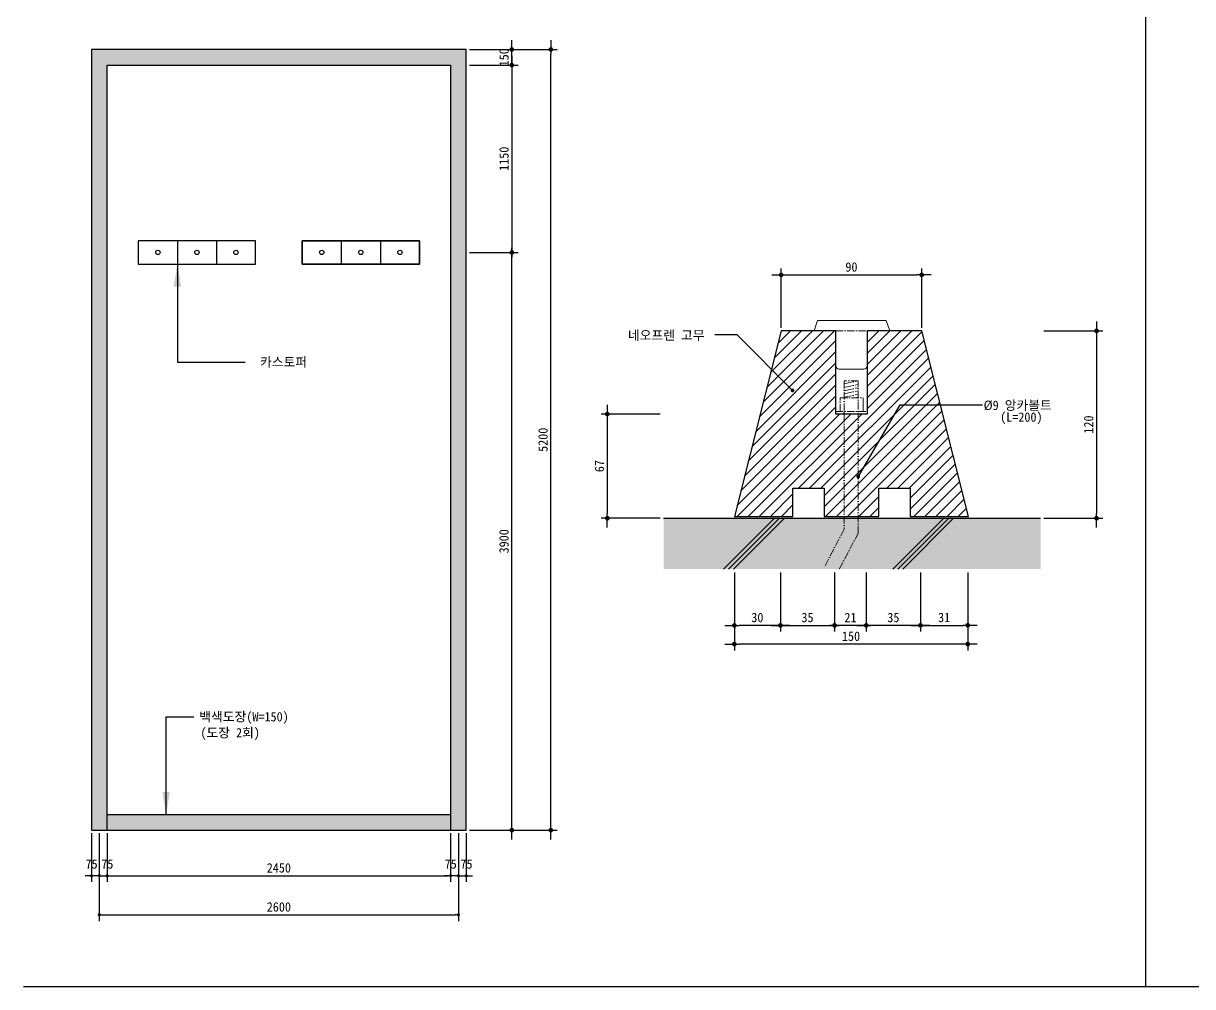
# Model space of a CAD drawing. Header units: millimetres. Extents: x 2191764 to 2208036, y 1085119 to 1090481.
# Drawn here: x 2191764 to 2195508, y 1085119 to 1088203 of the extents above; entities that cross this region are included whole.
import ezdxf
from ezdxf.enums import TextEntityAlignment as Align

# ---------------------------------------------------------------- set-up
doc = ezdxf.new("R2010")
doc.units = ezdxf.units.MM
doc.header["$LTSCALE"] = 10
doc.header["$PDSIZE"] = -10
doc.linetypes.add('ACAD_ISO10W100', pattern=[18, 12, -3, 0, -3])
doc.layers.get('0').update_dxf_attribs({"linetype": 'CONTINUOUS'})
doc.layers.get('Defpoints').update_dxf_attribs({"color": 153, "linetype": 'CONTINUOUS'})
for name, color, linetype, lineweight in [('A-DIMS', 7, 'CONTINUOUS', 25), ('A-ELEV-LIN2', 7, 'CONTINUOUS', 25), ('A-MKXS-LEAD', 7, 'CONTINUOUS', 25), ('A-MKXS-TEXT1', 3, 'CONTINUOUS', 25), ('A-SECT-LIN1', 4, 'CONTINUOUS', 25), ('A-SECT-LIN2', 6, 'CONTINUOUS', 20), ('A-XXXX-OPEN', 1, 'ACAD_ISO10W100', 15), ('A-XXXX-TABL', 7, 'CONTINUOUS', 25)]:
    doc.layers.add(name, color=color, linetype=linetype, lineweight=lineweight)
for name, color, linetype in [('A-XXXX-SOLD', 252, 'CONTINUOUS'), ('AA-CLXM-CONC', 2, 'CONTINUOUS'), ('AA-WAXK-PATT', 8, 'CONTINUOUS'), ('DIM', 7, 'CONTINUOUS')]:
    doc.layers.add(name, color=color, linetype=linetype)
doc.styles.add('HY울릉도L', font='')
doc.styles.add('돋움', font='')
doc.styles.add('돋움체', font='')
doc.styles.get('HY울릉도L').set_extended_font_data('HYwulM')
doc.styles.get('돋움').set_extended_font_data('DotumChe')
doc.styles.get('돋움체').set_extended_font_data('DotumChe')
doc.dimstyles.new('CDIM', dxfattribs={"dimtxt": 3, "dimasz": 1.5, "dimexe": 2, "dimexo": 1, "dimgap": 1, "dimtad": 1, "dimdec": 0, "dimrnd": 0.5, "dimzin": 0, "dimdsep": 32, "dimlunit": 6, "dimtxsty": 'HY울릉도L', "dimblk1": '_CIDOT', "dimblk2": '_CIDOT', "dimsah": 1, "dimcen": 5.5, "dimclrd": 2, "dimclre": 2, "dimclrt": 7, "dimadec": 0, "dimazin": 0, "dimtfac": 1, "dimtdec": 0, "dimtix": 1, "dimtmove": 2, "dimatfit": 1, "dimldrblk": '_CIDOT', "dimfxl": 1, "dimtolj": 1, "dimtzin": 0, "dimlwd": -1, "dimarcsym": 0})
doc.dimstyles.new('NDIM10-1', dxfattribs={"dimscale": 10, "dimtxt": 3, "dimasz": 1, "dimexe": 2, "dimexo": 1, "dimgap": 1, "dimtad": 1, "dimdec": 0, "dimrnd": 0.25, "dimdsep": 32, "dimtxsty": '돋움', "dimblk1": 'DOT', "dimblk2": 'DOT', "dimsah": 1, "dimcen": 5, "dimclrd": 4, "dimclre": 4, "dimclrt": 3, "dimazin": 0, "dimtfac": 1, "dimtdec": 0, "dimtix": 1, "dimtmove": 2, "dimatfit": 3, "dimldrblk": 'DOT', "dimfxl": 1, "dimarcsym": 0})

# ---------------------------------------------------------------- blocks, each defined once
blk = doc.blocks.new('_CIDOT')
at = {"color": 0, "linetype": 'ByBlock'}
blk.add_line((2, 0), (-1, 0), dxfattribs=at)
at = {"color": 0, "linetype": 'ByBlock', "const_width": 0.5}
blk.add_lwpolyline([(-0.25, 0, 1), (0.25, 0, 1)], format="xyb", close=True, dxfattribs=at)
blk = doc.blocks.new('*D112')
at = {"layer": 'A-DIMS', "lineweight": -2, "transparency": 16777216}
for p, q in [((2194190.5, 1087228.6), (2194190.5, 1087417.9)), ((2194640.5, 1087228.6), (2194640.5, 1087417.9))]:
    blk.add_line(p, q, dxfattribs=at)
at = {"layer": 'A-DIMS', "transparency": 16777216}
blk.add_line((2194205.5, 1087397.9), (2194625.5, 1087397.9), dxfattribs=at)
at = {"layer": 'Defpoints', "color": 0, "transparency": 16777216}
for p in [(2194640.5, 1087397.9), (2194190.5, 1087218.6), (2194640.5, 1087218.6)]:
    blk.add_point(p, dxfattribs=at)
at = {"layer": 'A-DIMS', "transparency": 16777216, "xscale": 15, "yscale": 15, "zscale": 15, "rotation": 180}
blk.add_blockref('_CIDOT', (2194190.5, 1087397.9), dxfattribs=at)
at = {"layer": 'A-DIMS', "transparency": 16777216, "xscale": 15, "yscale": 15, "zscale": 15}
blk.add_blockref('_CIDOT', (2194640.5, 1087397.9), dxfattribs=at)
at = {"layer": 'A-DIMS', "color": 3, "transparency": 16777216, "insert": (2194415.5, 1087422.9), "char_height": 30, "attachment_point": 5, "style": '돋움체'}
blk.add_mtext('\\A1;90', dxfattribs=at)
blk = doc.blocks.new('*D113')
at = {"layer": 'A-DIMS', "lineweight": -2, "transparency": 16777216}
for p, q in [((2195031, 1087218.6), (2195220.4, 1087218.6)), ((2195031, 1086618.6), (2195220.4, 1086618.6))]:
    blk.add_line(p, q, dxfattribs=at)
at = {"layer": 'A-DIMS', "transparency": 16777216}
blk.add_line((2195200.4, 1087203.6), (2195200.4, 1086633.6), dxfattribs=at)
at = {"layer": 'Defpoints', "color": 0, "transparency": 16777216}
for p in [(2195021, 1087218.6), (2195021, 1086618.6), (2195200.4, 1086618.6)]:
    blk.add_point(p, dxfattribs=at)
at = {"layer": 'A-DIMS', "transparency": 16777216, "xscale": 15, "yscale": 15, "zscale": 15}
for p, rotation in [((2195200.4, 1087218.6), 90), ((2195200.4, 1086618.6), 270)]:
    blk.add_blockref('_CIDOT', p, dxfattribs=dict(at, rotation=rotation))
at = {"layer": 'A-DIMS', "color": 3, "transparency": 16777216, "insert": (2195175.3, 1086918.6), "char_height": 30, "attachment_point": 5, "rotation": 90, "style": '돋움체'}
blk.add_mtext('\\A1;120', dxfattribs=at)
blk = doc.blocks.new('*D114')
at = {"layer": 'A-DIMS', "lineweight": -2, "transparency": 16777216}
for p, q in [((2193803.1, 1086952.2), (2193613.7, 1086952.2)), ((2193803.1, 1086618.6), (2193613.7, 1086618.6))]:
    blk.add_line(p, q, dxfattribs=at)
at = {"layer": 'A-DIMS', "transparency": 16777216}
blk.add_line((2193633.7, 1086937.2), (2193633.7, 1086633.6), dxfattribs=at)
at = {"layer": 'Defpoints', "color": 0, "transparency": 16777216}
for p in [(2193813.1, 1086952.2), (2193633.7, 1086618.6), (2193813.1, 1086618.6)]:
    blk.add_point(p, dxfattribs=at)
at = {"layer": 'A-DIMS', "transparency": 16777216, "xscale": 15, "yscale": 15, "zscale": 15}
for p, rotation in [((2193633.7, 1086952.2), 90), ((2193633.7, 1086618.6), 270)]:
    blk.add_blockref('_CIDOT', p, dxfattribs=dict(at, rotation=rotation))
at = {"layer": 'A-DIMS', "color": 3, "transparency": 16777216, "insert": (2193608.7, 1086785.4), "char_height": 30, "attachment_point": 5, "rotation": 90, "style": '돋움체'}
blk.add_mtext('\\A1;67', dxfattribs=at)
blk = doc.blocks.new('*D115')
at = {"layer": 'A-DIMS', "lineweight": -2, "transparency": 16777216}
for p, q in [((2194040.5, 1086444.8), (2194040.5, 1086255.5)), ((2194188, 1086444.8), (2194188, 1086255.5))]:
    blk.add_line(p, q, dxfattribs=at)
at = {"layer": 'A-DIMS', "transparency": 16777216}
blk.add_line((2194173, 1086275.5), (2194055.5, 1086275.5), dxfattribs=at)
at = {"layer": 'Defpoints', "color": 0, "transparency": 16777216}
for p in [(2194040.5, 1086454.8), (2194188, 1086454.8), (2194040.5, 1086275.5)]:
    blk.add_point(p, dxfattribs=at)
at = {"layer": 'A-DIMS', "transparency": 16777216, "xscale": 15, "yscale": 15, "zscale": 15, "rotation": 180}
blk.add_blockref('_CIDOT', (2194040.5, 1086275.5), dxfattribs=at)
at = {"layer": 'A-DIMS', "transparency": 16777216, "xscale": 15, "yscale": 15, "zscale": 15}
blk.add_blockref('_CIDOT', (2194188, 1086275.5), dxfattribs=at)
at = {"layer": 'A-DIMS', "color": 3, "transparency": 16777216, "insert": (2194114.2, 1086300.5), "char_height": 30, "attachment_point": 5, "style": '돋움체'}
blk.add_mtext('\\A1;30', dxfattribs=at)
blk = doc.blocks.new('*D116')
at = {"layer": 'A-DIMS', "lineweight": -2, "transparency": 16777216}
for p, q in [((2194188, 1086444.8), (2194188, 1086255.5)), ((2194361.5, 1086444.8), (2194361.5, 1086255.5))]:
    blk.add_line(p, q, dxfattribs=at)
at = {"layer": 'A-DIMS', "transparency": 16777216}
blk.add_line((2194203, 1086275.5), (2194346.5, 1086275.5), dxfattribs=at)
at = {"layer": 'Defpoints', "color": 0, "transparency": 16777216}
for p in [(2194188, 1086454.8), (2194361.5, 1086454.8), (2194361.5, 1086275.5)]:
    blk.add_point(p, dxfattribs=at)
at = {"layer": 'A-DIMS', "transparency": 16777216, "xscale": 15, "yscale": 15, "zscale": 15, "rotation": 180}
blk.add_blockref('_CIDOT', (2194188, 1086275.5), dxfattribs=at)
at = {"layer": 'A-DIMS', "transparency": 16777216, "xscale": 15, "yscale": 15, "zscale": 15}
blk.add_blockref('_CIDOT', (2194361.5, 1086275.5), dxfattribs=at)
at = {"layer": 'A-DIMS', "color": 3, "transparency": 16777216, "insert": (2194274.7, 1086300.5), "char_height": 30, "attachment_point": 5, "style": '돋움체'}
blk.add_mtext('\\A1;35', dxfattribs=at)
blk = doc.blocks.new('*D117')
at = {"layer": 'A-DIMS', "lineweight": -2, "transparency": 16777216}
for p, q in [((2194361.5, 1086444.8), (2194361.5, 1086255.5)), ((2194463, 1086444.8), (2194463, 1086255.5))]:
    blk.add_line(p, q, dxfattribs=at)
at = {"layer": 'A-DIMS', "transparency": 16777216}
blk.add_line((2194448, 1086275.5), (2194376.5, 1086275.5), dxfattribs=at)
at = {"layer": 'Defpoints', "color": 0, "transparency": 16777216}
for p in [(2194361.5, 1086454.8), (2194463, 1086454.8), (2194361.5, 1086275.5)]:
    blk.add_point(p, dxfattribs=at)
at = {"layer": 'A-DIMS', "transparency": 16777216, "xscale": 15, "yscale": 15, "zscale": 15, "rotation": 180}
blk.add_blockref('_CIDOT', (2194361.5, 1086275.5), dxfattribs=at)
at = {"layer": 'A-DIMS', "transparency": 16777216, "xscale": 15, "yscale": 15, "zscale": 15}
blk.add_blockref('_CIDOT', (2194463, 1086275.5), dxfattribs=at)
at = {"layer": 'A-DIMS', "color": 3, "transparency": 16777216, "insert": (2194412.2, 1086300.5), "char_height": 30, "attachment_point": 5, "style": '돋움체'}
blk.add_mtext('\\A1;21', dxfattribs=at)
blk = doc.blocks.new('*D118')
at = {"layer": 'A-DIMS', "lineweight": -2, "transparency": 16777216}
for p, q in [((2194636.5, 1086444.8), (2194636.5, 1086255.5)), ((2194788, 1086444.8), (2194788, 1086255.5))]:
    blk.add_line(p, q, dxfattribs=at)
at = {"layer": 'A-DIMS', "transparency": 16777216}
blk.add_line((2194651.5, 1086275.5), (2194773, 1086275.5), dxfattribs=at)
at = {"layer": 'Defpoints', "color": 0, "transparency": 16777216}
for p in [(2194636.5, 1086454.8), (2194788, 1086454.8), (2194788, 1086275.5)]:
    blk.add_point(p, dxfattribs=at)
at = {"layer": 'A-DIMS', "transparency": 16777216, "xscale": 15, "yscale": 15, "zscale": 15, "rotation": 180}
blk.add_blockref('_CIDOT', (2194636.5, 1086275.5), dxfattribs=at)
at = {"layer": 'A-DIMS', "transparency": 16777216, "xscale": 15, "yscale": 15, "zscale": 15}
blk.add_blockref('_CIDOT', (2194788, 1086275.5), dxfattribs=at)
at = {"layer": 'A-DIMS', "color": 3, "transparency": 16777216, "insert": (2194712.2, 1086300.5), "char_height": 30, "attachment_point": 5, "style": '돋움체'}
blk.add_mtext('\\A1;31', dxfattribs=at)
blk = doc.blocks.new('*D119')
at = {"layer": 'A-DIMS', "lineweight": -2, "transparency": 16777216}
for p, q in [((2194463, 1086444.8), (2194463, 1086255.5)), ((2194636.5, 1086444.8), (2194636.5, 1086255.5))]:
    blk.add_line(p, q, dxfattribs=at)
at = {"layer": 'A-DIMS', "transparency": 16777216}
blk.add_line((2194621.5, 1086275.5), (2194478, 1086275.5), dxfattribs=at)
at = {"layer": 'Defpoints', "color": 0, "transparency": 16777216}
for p in [(2194463, 1086454.8), (2194636.5, 1086454.8), (2194463, 1086275.5)]:
    blk.add_point(p, dxfattribs=at)
at = {"layer": 'A-DIMS', "transparency": 16777216, "xscale": 15, "yscale": 15, "zscale": 15, "rotation": 180}
blk.add_blockref('_CIDOT', (2194463, 1086275.5), dxfattribs=at)
at = {"layer": 'A-DIMS', "transparency": 16777216, "xscale": 15, "yscale": 15, "zscale": 15}
blk.add_blockref('_CIDOT', (2194636.5, 1086275.5), dxfattribs=at)
at = {"layer": 'A-DIMS', "color": 3, "transparency": 16777216, "insert": (2194549.7, 1086300.5), "char_height": 30, "attachment_point": 5, "style": '돋움체'}
blk.add_mtext('\\A1;35', dxfattribs=at)
blk = doc.blocks.new('*D120')
at = {"layer": 'A-DIMS', "lineweight": -2, "transparency": 16777216}
for p, q in [((2194040.5, 1086444.8), (2194040.5, 1086195.5)), ((2194788, 1086444.8), (2194788, 1086195.5))]:
    blk.add_line(p, q, dxfattribs=at)
at = {"layer": 'A-DIMS', "transparency": 16777216}
blk.add_line((2194773, 1086215.5), (2194055.5, 1086215.5), dxfattribs=at)
at = {"layer": 'Defpoints', "color": 0, "transparency": 16777216}
for p in [(2194040.5, 1086454.8), (2194788, 1086454.8), (2194040.5, 1086215.5)]:
    blk.add_point(p, dxfattribs=at)
at = {"layer": 'A-DIMS', "transparency": 16777216, "xscale": 15, "yscale": 15, "zscale": 15, "rotation": 180}
blk.add_blockref('_CIDOT', (2194040.5, 1086215.5), dxfattribs=at)
at = {"layer": 'A-DIMS', "transparency": 16777216, "xscale": 15, "yscale": 15, "zscale": 15}
blk.add_blockref('_CIDOT', (2194788, 1086215.5), dxfattribs=at)
at = {"layer": 'A-DIMS', "color": 3, "transparency": 16777216, "insert": (2194414.2, 1086240.5), "char_height": 30, "attachment_point": 5, "style": '돋움체'}
blk.add_mtext('\\A1;150', dxfattribs=at)
blk = doc.blocks.new('_Dot')
at = {"color": 0, "linetype": 'ByBlock', "lineweight": -2}
blk.add_line((-0.5, 0), (-1, 0), dxfattribs=at)
at = {"color": 0, "linetype": 'ByBlock', "lineweight": -2, "const_width": 0.5}
blk.add_lwpolyline([(-0.25, 0, 1), (0.25, 0, 1)], format="xyb", close=True, dxfattribs=at)
blk = doc.blocks.new('*D131')
at = {"layer": 'Defpoints', "color": 0, "transparency": 16777216}
for p in [(2192006.9, 1085619.7), (2193156.9, 1085619.7), (2193156.9, 1085348.7)]:
    blk.add_point(p, dxfattribs=at)
at = {"layer": 'DIM', "color": 0, "lineweight": -2, "transparency": 16777216}
for p, q in [((2192006.9, 1085609.7), (2192006.9, 1085328.7)), ((2193156.9, 1085609.7), (2193156.9, 1085328.7)), ((2192016.9, 1085348.7), (2193146.9, 1085348.7))]:
    blk.add_line(p, q, dxfattribs=at)
at = {"layer": 'DIM', "color": 0, "lineweight": -2, "transparency": 16777216, "xscale": 10, "yscale": 10, "zscale": 10, "rotation": 180}
blk.add_blockref('_Dot', (2192006.9, 1085348.7), dxfattribs=at)
at = {"layer": 'DIM', "color": 0, "lineweight": -2, "transparency": 16777216, "xscale": 10, "yscale": 10, "zscale": 10}
blk.add_blockref('_Dot', (2193156.9, 1085348.7), dxfattribs=at)
at = {"layer": 'DIM', "color": 3, "transparency": 16777216, "insert": (2192581.9, 1085373.7), "char_height": 30, "attachment_point": 5, "style": '돋움'}
blk.add_mtext('2600', dxfattribs=at)
blk = doc.blocks.new('*D121')
at = {"layer": 'Defpoints', "color": 0, "transparency": 16777216}
for p in [(2193131.9, 1085619.7), (2193156.9, 1085619.7), (2193131.9, 1085473.7)]:
    blk.add_point(p, dxfattribs=at)
at = {"layer": 'DIM', "color": 0, "lineweight": -2, "transparency": 16777216}
for p, q in [((2193131.9, 1085609.7), (2193131.9, 1085453.7)), ((2193156.9, 1085609.7), (2193156.9, 1085453.7)), ((2193121.9, 1085473.7), (2193111.9, 1085473.7)), ((2193156.9, 1085473.7), (2193131.9, 1085473.7)), ((2193166.9, 1085473.7), (2193176.9, 1085473.7))]:
    blk.add_line(p, q, dxfattribs=at)
at = {"layer": 'DIM', "color": 0, "lineweight": -2, "transparency": 16777216, "xscale": 10, "yscale": 10, "zscale": 10}
blk.add_blockref('_Dot', (2193131.9, 1085473.7), dxfattribs=at)
at = {"layer": 'DIM', "color": 0, "lineweight": -2, "transparency": 16777216, "xscale": 10, "yscale": 10, "zscale": 10, "rotation": 180}
blk.add_blockref('_Dot', (2193156.9, 1085473.7), dxfattribs=at)
at = {"layer": 'DIM', "color": 3, "transparency": 16777216, "insert": (2193132.3, 1085511.2), "char_height": 30, "attachment_point": 5, "style": '돋움'}
blk.add_mtext('75', dxfattribs=at)
blk = doc.blocks.new('*D122')
at = {"layer": 'Defpoints', "color": 0, "transparency": 16777216}
for p in [(2193156.9, 1085619.7), (2193181.9, 1085619.7), (2193181.9, 1085473.7)]:
    blk.add_point(p, dxfattribs=at)
at = {"layer": 'DIM', "color": 0, "lineweight": -2, "transparency": 16777216}
for p, q in [((2193156.9, 1085609.7), (2193156.9, 1085453.7)), ((2193181.9, 1085609.7), (2193181.9, 1085453.7)), ((2193146.9, 1085473.7), (2193136.9, 1085473.7)), ((2193156.9, 1085473.7), (2193181.9, 1085473.7)), ((2193191.9, 1085473.7), (2193201.9, 1085473.7))]:
    blk.add_line(p, q, dxfattribs=at)
at = {"layer": 'DIM', "color": 0, "lineweight": -2, "transparency": 16777216, "xscale": 10, "yscale": 10, "zscale": 10}
blk.add_blockref('_Dot', (2193156.9, 1085473.7), dxfattribs=at)
at = {"layer": 'DIM', "color": 0, "lineweight": -2, "transparency": 16777216, "xscale": 10, "yscale": 10, "zscale": 10, "rotation": 180}
blk.add_blockref('_Dot', (2193181.9, 1085473.7), dxfattribs=at)
at = {"layer": 'DIM', "color": 3, "transparency": 16777216, "insert": (2193182.6, 1085511.2), "char_height": 30, "attachment_point": 5, "style": '돋움'}
blk.add_mtext('75', dxfattribs=at)
blk = doc.blocks.new('*D123')
at = {"layer": 'Defpoints', "color": 0, "transparency": 16777216}
for p in [(2192031.9, 1085619.7), (2193131.9, 1085619.7), (2193131.9, 1085473.7)]:
    blk.add_point(p, dxfattribs=at)
at = {"layer": 'DIM', "color": 0, "lineweight": -2, "transparency": 16777216}
for p, q in [((2192031.9, 1085609.7), (2192031.9, 1085453.7)), ((2193131.9, 1085609.7), (2193131.9, 1085453.7)), ((2192041.9, 1085473.7), (2193121.9, 1085473.7))]:
    blk.add_line(p, q, dxfattribs=at)
at = {"layer": 'DIM', "color": 0, "lineweight": -2, "transparency": 16777216, "xscale": 10, "yscale": 10, "zscale": 10, "rotation": 180}
blk.add_blockref('_Dot', (2192031.9, 1085473.7), dxfattribs=at)
at = {"layer": 'DIM', "color": 0, "lineweight": -2, "transparency": 16777216, "xscale": 10, "yscale": 10, "zscale": 10}
blk.add_blockref('_Dot', (2193131.9, 1085473.7), dxfattribs=at)
at = {"layer": 'DIM', "color": 3, "transparency": 16777216, "insert": (2192581.9, 1085498.7), "char_height": 30, "attachment_point": 5, "style": '돋움'}
blk.add_mtext('2450', dxfattribs=at)
blk = doc.blocks.new('*D124')
at = {"layer": 'A-DIMS', "lineweight": -2, "transparency": 16777216}
for p, q in [((2193191.9, 1088119.7), (2193347.9, 1088119.7)), ((2193191.9, 1088069.7), (2193347.9, 1088069.7))]:
    blk.add_line(p, q, dxfattribs=at)
at = {"layer": 'A-DIMS', "transparency": 16777216}
for p, q in [((2193327.9, 1088134.7), (2193327.9, 1088149.7)), ((2193327.9, 1088069.7), (2193327.9, 1088119.7)), ((2193327.9, 1088054.7), (2193327.9, 1088039.7))]:
    blk.add_line(p, q, dxfattribs=at)
at = {"layer": 'Defpoints', "color": 0, "transparency": 16777216}
for p in [(2193181.9, 1088119.7), (2193327.9, 1088119.7), (2193181.9, 1088069.7)]:
    blk.add_point(p, dxfattribs=at)
at = {"layer": 'A-DIMS', "transparency": 16777216, "xscale": 15, "yscale": 15, "zscale": 15}
for p, rotation in [((2193327.9, 1088119.7), 270), ((2193327.9, 1088069.7), 90)]:
    blk.add_blockref('_CIDOT', p, dxfattribs=dict(at, rotation=rotation))
at = {"layer": 'A-DIMS', "color": 3, "transparency": 16777216, "insert": (2193302.9, 1088094.7), "char_height": 30, "attachment_point": 5, "rotation": 90, "style": '돋움체'}
blk.add_mtext('\\A1;150', dxfattribs=at)
blk = doc.blocks.new('*D125')
at = {"layer": 'A-DIMS', "lineweight": -2, "transparency": 16777216}
for p, q in [((2193191.9, 1088069.7), (2193347.9, 1088069.7)), ((2193191.9, 1087469.7), (2193347.9, 1087469.7))]:
    blk.add_line(p, q, dxfattribs=at)
at = {"layer": 'A-DIMS', "transparency": 16777216}
blk.add_line((2193327.9, 1088054.7), (2193327.9, 1087484.7), dxfattribs=at)
at = {"layer": 'Defpoints', "color": 0, "transparency": 16777216}
for p in [(2193181.9, 1088069.7), (2193181.9, 1087469.7), (2193327.9, 1087469.7)]:
    blk.add_point(p, dxfattribs=at)
at = {"layer": 'A-DIMS', "transparency": 16777216, "xscale": 15, "yscale": 15, "zscale": 15}
for p, rotation in [((2193327.9, 1088069.7), 90), ((2193327.9, 1087469.7), 270)]:
    blk.add_blockref('_CIDOT', p, dxfattribs=dict(at, rotation=rotation))
at = {"layer": 'A-DIMS', "color": 3, "transparency": 16777216, "insert": (2193302.9, 1087769.7), "char_height": 30, "attachment_point": 5, "rotation": 90, "style": '돋움체'}
blk.add_mtext('\\A1;1150', dxfattribs=at)
blk = doc.blocks.new('*D126')
at = {"layer": 'A-DIMS', "lineweight": -2, "transparency": 16777216}
for p, q in [((2193191.9, 1087469.7), (2193347.9, 1087469.7)), ((2193191.9, 1085619.7), (2193347.9, 1085619.7))]:
    blk.add_line(p, q, dxfattribs=at)
at = {"layer": 'A-DIMS', "transparency": 16777216}
blk.add_line((2193327.9, 1085634.7), (2193327.9, 1087454.7), dxfattribs=at)
at = {"layer": 'Defpoints', "color": 0, "transparency": 16777216}
for p in [(2193181.9, 1087469.7), (2193327.9, 1087469.7), (2193181.9, 1085619.7)]:
    blk.add_point(p, dxfattribs=at)
at = {"layer": 'A-DIMS', "transparency": 16777216, "xscale": 15, "yscale": 15, "zscale": 15}
for p, rotation in [((2193327.9, 1087469.7), 90), ((2193327.9, 1085619.7), 270)]:
    blk.add_blockref('_CIDOT', p, dxfattribs=dict(at, rotation=rotation))
at = {"layer": 'A-DIMS', "color": 3, "transparency": 16777216, "insert": (2193302.9, 1086544.7), "char_height": 30, "attachment_point": 5, "rotation": 90, "style": '돋움체'}
blk.add_mtext('\\A1;3900', dxfattribs=at)
blk = doc.blocks.new('*D127')
at = {"layer": 'A-DIMS', "lineweight": -2, "transparency": 16777216}
for p, q in [((2193191.9, 1088119.7), (2193472.9, 1088119.7)), ((2193191.9, 1085619.7), (2193472.9, 1085619.7))]:
    blk.add_line(p, q, dxfattribs=at)
at = {"layer": 'A-DIMS', "transparency": 16777216}
blk.add_line((2193452.9, 1085634.7), (2193452.9, 1088104.7), dxfattribs=at)
at = {"layer": 'Defpoints', "color": 0, "transparency": 16777216}
for p in [(2193181.9, 1088119.7), (2193452.9, 1088119.7), (2193181.9, 1085619.7)]:
    blk.add_point(p, dxfattribs=at)
at = {"layer": 'A-DIMS', "transparency": 16777216, "xscale": 15, "yscale": 15, "zscale": 15}
for p, rotation in [((2193452.9, 1088119.7), 90), ((2193452.9, 1085619.7), 270)]:
    blk.add_blockref('_CIDOT', p, dxfattribs=dict(at, rotation=rotation))
at = {"layer": 'A-DIMS', "color": 3, "transparency": 16777216, "insert": (2193427.9, 1086869.7), "char_height": 30, "attachment_point": 5, "rotation": 90, "style": '돋움체'}
blk.add_mtext('\\A1;5200', dxfattribs=at)
blk = doc.blocks.new('Arrow-V')
at = {"color": 0}
blk.add_solid([(-3, 0.5), (0, 0), (-3, -0.5)], dxfattribs=at)
blk = doc.blocks.new('*D132')
at = {"layer": 'Defpoints', "color": 0, "transparency": 16777216}
for p in [(2191981.9, 1085619.7), (2192006.9, 1085619.7), (2191981.9, 1085473.7)]:
    blk.add_point(p, dxfattribs=at)
at = {"layer": 'DIM', "color": 0, "lineweight": -2, "transparency": 16777216}
for p, q in [((2191981.9, 1085609.7), (2191981.9, 1085453.7)), ((2192006.9, 1085609.7), (2192006.9, 1085453.7)), ((2191971.9, 1085473.7), (2191961.9, 1085473.7)), ((2192006.9, 1085473.7), (2191981.9, 1085473.7)), ((2192016.9, 1085473.7), (2192026.9, 1085473.7))]:
    blk.add_line(p, q, dxfattribs=at)
at = {"layer": 'DIM', "color": 0, "lineweight": -2, "transparency": 16777216, "xscale": 10, "yscale": 10, "zscale": 10}
blk.add_blockref('_Dot', (2191981.9, 1085473.7), dxfattribs=at)
at = {"layer": 'DIM', "color": 0, "lineweight": -2, "transparency": 16777216, "xscale": 10, "yscale": 10, "zscale": 10, "rotation": 180}
blk.add_blockref('_Dot', (2192006.9, 1085473.7), dxfattribs=at)
at = {"layer": 'DIM', "color": 3, "transparency": 16777216, "insert": (2191982.3, 1085511.2), "char_height": 30, "attachment_point": 5, "style": '돋움'}
blk.add_mtext('75', dxfattribs=at)
blk = doc.blocks.new('*D133')
at = {"layer": 'Defpoints', "color": 0, "transparency": 16777216}
for p in [(2192006.9, 1085619.7), (2192031.9, 1085619.7), (2192031.9, 1085473.7)]:
    blk.add_point(p, dxfattribs=at)
at = {"layer": 'DIM', "color": 0, "lineweight": -2, "transparency": 16777216}
for p, q in [((2192006.9, 1085609.7), (2192006.9, 1085453.7)), ((2192031.9, 1085609.7), (2192031.9, 1085453.7)), ((2191996.9, 1085473.7), (2191986.9, 1085473.7)), ((2192006.9, 1085473.7), (2192031.9, 1085473.7)), ((2192041.9, 1085473.7), (2192051.9, 1085473.7))]:
    blk.add_line(p, q, dxfattribs=at)
at = {"layer": 'DIM', "color": 0, "lineweight": -2, "transparency": 16777216, "xscale": 10, "yscale": 10, "zscale": 10}
blk.add_blockref('_Dot', (2192006.9, 1085473.7), dxfattribs=at)
at = {"layer": 'DIM', "color": 0, "lineweight": -2, "transparency": 16777216, "xscale": 10, "yscale": 10, "zscale": 10, "rotation": 180}
blk.add_blockref('_Dot', (2192031.9, 1085473.7), dxfattribs=at)
at = {"layer": 'DIM', "color": 3, "transparency": 16777216, "insert": (2192032.6, 1085511.2), "char_height": 30, "attachment_point": 5, "style": '돋움'}
blk.add_mtext('75', dxfattribs=at)

msp = doc.modelspace()

# ---------------------------------------------------------------- hatches: boundary and pattern name
at = {"layer": 'A-XXXX-SOLD'}
h = msp.add_hatch(color=256, dxfattribs=at)
h.paths.add_polyline_path([(2193181.91, 1088119.66), (2191981.91, 1088119.66), (2191981.91, 1085619.66), (2192031.91, 1085619.66), (2192031.91, 1088069.66), (2193131.91, 1088069.66), (2193131.91, 1085619.66), (2193181.91, 1085619.66)])
h.paths.add_polyline_path([(2193131.91, 1085619.66), (2193131.91, 1085669.66), (2192031.91, 1085669.66), (2192031.91, 1085619.66)], flags=17)
msp.add_hatch(color=256, dxfattribs=at).paths.add_polyline_path([(2195021.01, 1086618.57), (2193813.9, 1086618.57), (2193813.9, 1086455.63), (2195021.01, 1086455.63)])
at = {"layer": 'AA-WAXK-PATT'}
h = msp.add_hatch(dxfattribs=at)
h.set_pattern_fill('ANSI31', color=256, scale=200, style=0)
h.set_pattern_definition([(45, (2104641.425, 1102327.34), (-17.6776695, 17.6776695), [])])
h.paths.add_polyline_path([(2194502.97, 1086624.19), (2194502.97, 1086714.68), (2194602.97, 1086714.68), (2194602.97, 1086624.19), (2194790.47, 1086624.19), (2194640.47, 1087218.57), (2194465.47, 1087218.57), (2194465.47, 1086952.21), (2194365.47, 1086952.21), (2194365.47, 1087218.57), (2194190.47, 1087218.57), (2194040.47, 1086624.19), (2194227.97, 1086624.19), (2194227.97, 1086714.68), (2194327.97, 1086714.68), (2194327.97, 1086624.19)])

# ---------------------------------------------------------------- linework, layer by layer
at = {"layer": 'A-ELEV-LIN2', "color": 9}
for p, q in [((2192256.91, 1087507.16), (2192256.91, 1087432.16)), ((2192381.91, 1087507.16), (2192381.91, 1087432.16)), ((2192781.91, 1087507.16), (2192781.91, 1087432.16)), ((2192906.91, 1087507.16), (2192906.91, 1087432.16))]:
    msp.add_line(p, q, dxfattribs=at)
at = {"layer": 'A-ELEV-LIN2'}
for points in [[(2191981.91, 1085619.66), (2192031.91, 1085619.66), (2192031.91, 1088069.66), (2193131.91, 1088069.66), (2193131.91, 1085619.66), (2193181.91, 1085619.66), (2193181.91, 1088119.66), (2191981.91, 1088119.66), (2191981.91, 1085619.66)], [(2192031.91, 1085669.66), (2193131.91, 1085669.66)], [(2192031.91, 1085619.66), (2193131.91, 1085619.66)]]:
    msp.add_lwpolyline(points, dxfattribs=at)
at = {"layer": 'A-ELEV-LIN2', "color": 9}
for points in [[(2192506.91, 1087507.16), (2192131.91, 1087507.16), (2192131.91, 1087432.16), (2192506.91, 1087432.16)], [(2193031.91, 1087507.16), (2192656.91, 1087507.16), (2192656.91, 1087432.16), (2193031.91, 1087432.16)], [(2192656.91, 1087507.16), (2193031.91, 1087507.16), (2193031.91, 1087432.16), (2192656.91, 1087432.16)]]:
    msp.add_lwpolyline(points, close=True, dxfattribs=at)
for centre in [(2192194.41, 1087469.66), (2192319.41, 1087469.66), (2192444.41, 1087469.66), (2192719.41, 1087469.66), (2192844.41, 1087469.66), (2192969.41, 1087469.66)]:
    msp.add_circle(centre, 6.9, dxfattribs=at)
at = {"layer": 'A-MKXS-LEAD'}
for p, q in [((2194049.34, 1087205.46), (2193977.54, 1087205.46)), ((2194049.34, 1087205.46), (2194226.92, 1087027.88)), ((2194569.89, 1086982.23), (2194437.12, 1086752.27)), ((2194569.89, 1086982.23), (2194835.06, 1086982.23))]:
    msp.add_line(p, q, dxfattribs=at)
for points in [[(2192256.91, 1087432.16), (2192256.91, 1087256.51)], [(2192256.91, 1087432.16), (2192256.91, 1087118.85), (2192473.72, 1087118.85)], [(2192220.84, 1085669.66), (2192220.84, 1085982.97), (2192309.85, 1085982.97)]]:
    msp.add_lwpolyline(points, dxfattribs=at)
at = {"layer": 'A-MKXS-LEAD', "const_width": 6}
for points in [[(2194223.92, 1087027.88, 1), (2194229.92, 1087027.88, 1)], [(2194434.12, 1086752.27, 1), (2194440.12, 1086752.27, 1)]]:
    msp.add_lwpolyline(points, format="xyb", close=True, dxfattribs=at)
at = {"layer": 'A-SECT-LIN1'}
msp.add_lwpolyline([(2194502.97, 1086624.19), (2194502.97, 1086714.68), (2194602.97, 1086714.68), (2194602.97, 1086624.19), (2194790.47, 1086624.19), (2194640.47, 1087218.57), (2194465.47, 1087218.57), (2194465.47, 1086952.21), (2194365.47, 1086952.21), (2194365.47, 1087218.57), (2194190.47, 1087218.57), (2194040.47, 1086624.19), (2194227.97, 1086624.19), (2194227.97, 1086714.68), (2194327.97, 1086714.68), (2194327.97, 1086624.19)], close=True, dxfattribs=at)
at = {"layer": 'A-SECT-LIN2'}
for p, q in [((2194307.09, 1087252.07), (2194296.21, 1087218.57)), ((2194527.02, 1087252.07), (2194307.09, 1087252.07)), ((2194527.02, 1087252.07), (2194537.9, 1087218.57)), ((2194375.47, 1087096.27), (2194455.47, 1087096.27))]:
    msp.add_line(p, q, dxfattribs=at)
for centre, start, end in [((2194375.47, 1087106.27), 180, 270), ((2194455.47, 1087106.27), 270, 0)]:
    msp.add_arc(centre, 10, start, end, dxfattribs=at)
at = {"layer": 'A-XXXX-OPEN', "ltscale": 0.2}
for p, q in [((2194365.47, 1087218.57), (2194465.47, 1087218.57)), ((2194392.12, 1087048.89), (2194437.12, 1087058.46)), ((2194437.12, 1087058.46), (2194392.12, 1087058.46)), ((2194392.12, 1087058.46), (2194392.12, 1086583.41)), ((2194392.12, 1087037.49), (2194437.12, 1087047.05)), ((2194392.12, 1087027.06), (2194437.12, 1087036.62)), ((2194437.12, 1086569.84), (2194437.12, 1087058.46)), ((2194379.45, 1086960.02), (2194379.45, 1087004.01)), ((2194379.45, 1087004.01), (2194453.38, 1087004.01)), ((2194392.12, 1087016.81), (2194437.12, 1087026.38)), ((2194392.12, 1087005.8), (2194437.12, 1087015.36)), ((2194428.28, 1087004.01), (2194437.12, 1087005.89)), ((2194365.47, 1086960.02), (2194465.47, 1086960.02)), ((2194392.12, 1086583.41), (2194325.88, 1086455.63)), ((2194376.24, 1086455.63), (2194437.12, 1086569.84))]:
    msp.add_line(p, q, dxfattribs=at)
at = {"layer": 'A-XXXX-OPEN'}
msp.add_line((2194453.38, 1087004.01), (2194453.38, 1086960.02), dxfattribs=at)
at = {"layer": 'A-XXXX-TABL'}
for p, q in [((2195357.58, 1090480.61), (2195357.58, 1085118.61)), ((2191763.83, 1085118.61), (2198951.33, 1085118.61))]:
    msp.add_line(p, q, dxfattribs=at)
at = {"layer": 'AA-CLXM-CONC'}
msp.add_line((2193813.9, 1086618.57), (2195021.01, 1086618.57), dxfattribs=at)
at = {"layer": 'AA-WAXK-PATT'}
for p, q in [((2194006.17, 1086455.63), (2194169.11, 1086618.57)), ((2194022.11, 1086455.63), (2194185.05, 1086618.57)), ((2194037.82, 1086455.63), (2194200.76, 1086618.57)), ((2194548.1, 1086455.63), (2194711.04, 1086618.57)), ((2194564.04, 1086455.63), (2194726.98, 1086618.57)), ((2194579.75, 1086455.63), (2194742.69, 1086618.57))]:
    msp.add_line(p, q, dxfattribs=at)

# ---------------------------------------------------------------- block references
at = {"layer": 'A-MKXS-LEAD'}
for p, xscale, yscale, zscale, rotation in [((2192256.91, 1087432.16), 23.99999999994181, 23.99999999994181, 23.99999999994181, 90.0000022108624), ((2192220.84, 1085669.66), -23.99999999994181, 23.99999999994179, 24, 89.99999778913762)]:
    msp.add_blockref('Arrow-V', p, dxfattribs=dict(at, xscale=xscale, yscale=yscale, zscale=zscale, rotation=rotation))

# ---------------------------------------------------------------- texts
at = {"layer": 'A-MKXS-TEXT1', "style": '돋움체'}
for s, p in [('네오프렌 고무', (2193699.8, 1087189.72)), ('Ø9 앙카볼트', (2194838.78, 1086965.32)), ('(L=200)', (2194891.75, 1086927.67))]:
    msp.add_text(s, height=30, dxfattribs=at).set_placement(p)
for s, p in [('카스토퍼', (2192521.72, 1087118.85)), ('백색도장(W=150)', (2192327.18, 1085982.97)), ('(도장 2회)', (2192330.79, 1085931.71))]:
    msp.add_text(s, height=30, dxfattribs=at).set_placement(p, align=Align.MIDDLE_LEFT)

# ---------------------------------------------------------------- dimensions: what is measured, and where the dimension line sits
at = {"layer": 'A-DIMS'}
for base, p1, p2, angle, text, picture, middle in [((2193327.9, 1088119.66), (2193181.91, 1088069.66), (2193181.91, 1088119.66), 90, '150', '*D124', (2193302.88, 1088094.66)), ((2193452.9, 1088119.66), (2193181.91, 1085619.66), (2193181.91, 1088119.66), 90, '5200', '*D127', (2193427.88, 1086869.66)), ((2193327.9, 1087469.66), (2193181.91, 1088069.66), (2193181.91, 1087469.66), 270, '1150', '*D125', (2193302.88, 1087769.66)), ((2193327.9, 1087469.66), (2193181.91, 1085619.66), (2193181.91, 1087469.66), 90, '3900', '*D126', (2193302.88, 1086544.66))]:
    dim = msp.add_linear_dim(base=base, p1=p1, p2=p2, angle=angle, text=text, dimstyle='CDIM', override={"dimscale": 10, "dimtxsty": '돋움체', "dimclrd": 256, "dimclre": 256, "dimclrt": 3}, dxfattribs=at)
    dim.commit()
    dim.dimension.update_dxf_attribs({"geometry": picture, "text_midpoint": middle})
for base, p1, p2, picture, middle in [((2194640.47, 1087397.92), (2194190.47, 1087218.57), (2194640.47, 1087218.57), '*D112', (2194415.47, 1087422.94)), ((2194361.47, 1086275.5), (2194187.97, 1086454.85), (2194361.47, 1086454.85), '*D116', (2194274.72, 1086300.52)), ((2194787.97, 1086275.5), (2194636.47, 1086454.85), (2194787.97, 1086454.85), '*D118', (2194712.22, 1086300.52))]:
    dim = msp.add_linear_dim(base=base, p1=p1, p2=p2, dimstyle='CDIM', override={"dimscale": 10, "dimlfac": 0.2, "dimtxsty": '돋움체', "dimclrd": 256, "dimclre": 256, "dimclrt": 3}, dxfattribs=at)
    dim.commit()
    dim.dimension.update_dxf_attribs({"geometry": picture, "text_midpoint": middle})
for base, p1, p2, angle, picture, middle in [((2195200.36, 1086618.57), (2195021.01, 1087218.57), (2195021.01, 1086618.57), 270, '*D113', (2195175.34, 1086918.57)), ((2193633.75, 1086618.57), (2193813.1, 1086952.21), (2193813.1, 1086618.57), 270, '*D114', (2193608.73, 1086785.39)), ((2194040.4710044, 1086275.49598971), (2194187.9710044, 1086454.84724721), (2194040.4710044, 1086454.84724721), 180, '*D115', (2194114.2210044, 1086300.51596308)), ((2194040.4710044, 1086215.49598971), (2194787.9710044, 1086454.84724721), (2194040.4710044, 1086454.84724721), 180, '*D120', (2194414.2210044, 1086240.51596308)), ((2194361.47, 1086275.5), (2194462.97, 1086454.85), (2194361.47, 1086454.85), 180, '*D117', (2194412.22, 1086300.5)), ((2194462.97, 1086275.5), (2194636.47, 1086454.85), (2194462.97, 1086454.85), 180, '*D119', (2194549.72, 1086300.52))]:
    dim = msp.add_linear_dim(base=base, p1=p1, p2=p2, angle=angle, dimstyle='CDIM', override={"dimscale": 10, "dimlfac": 0.2, "dimtxsty": '돋움체', "dimclrd": 256, "dimclre": 256, "dimclrt": 3}, dxfattribs=at)
    dim.commit()
    dim.dimension.update_dxf_attribs({"geometry": picture, "text_midpoint": middle})
at = {"layer": 'DIM', "color": 0}
for base, p1, p2, picture, middle in [((2191981.91, 1085473.67), (2192006.91, 1085619.66), (2191981.91, 1085619.66), '*D132', (2191982.28, 1085511.2)), ((2193131.91, 1085473.67), (2193156.91, 1085619.66), (2193131.91, 1085619.66), '*D121', (2193132.28, 1085511.2))]:
    dim = msp.add_linear_dim(base=base, p1=p1, p2=p2, angle=180, text='75', dimstyle='NDIM10-1', override={"dimlfac": 4, "dimclrd": 0, "dimclre": 0}, dxfattribs=at)
    dim.commit()
    dim.dimension.update_dxf_attribs({"geometry": picture, "text_midpoint": middle, "dimtype": 160})
for base, p1, p2, picture, middle in [((2192031.91, 1085473.67), (2192006.91, 1085619.66), (2192031.91, 1085619.66), '*D133', (2192032.61, 1085511.2)), ((2193181.91, 1085473.67), (2193156.91, 1085619.66), (2193181.91, 1085619.66), '*D122', (2193182.61, 1085511.2))]:
    dim = msp.add_linear_dim(base=base, p1=p1, p2=p2, text='75', dimstyle='NDIM10-1', override={"dimlfac": 4, "dimclrd": 0, "dimclre": 0}, dxfattribs=at)
    dim.commit()
    dim.dimension.update_dxf_attribs({"geometry": picture, "text_midpoint": middle, "dimtype": 160})
for base, p1, p2, text, picture, middle in [((2193156.91, 1085348.67), (2192006.91, 1085619.66), (2193156.91, 1085619.66), '2600', '*D131', (2192581.91, 1085373.69)), ((2193131.91, 1085473.67), (2192031.91, 1085619.66), (2193131.91, 1085619.66), '2450', '*D123', (2192581.91, 1085498.69))]:
    dim = msp.add_linear_dim(base=base, p1=p1, p2=p2, text=text, dimstyle='NDIM10-1', override={"dimlfac": 4, "dimclrd": 0, "dimclre": 0}, dxfattribs=at)
    dim.commit()
    dim.dimension.update_dxf_attribs({"geometry": picture, "text_midpoint": middle})

doc.saveas('drawing.dxf')
